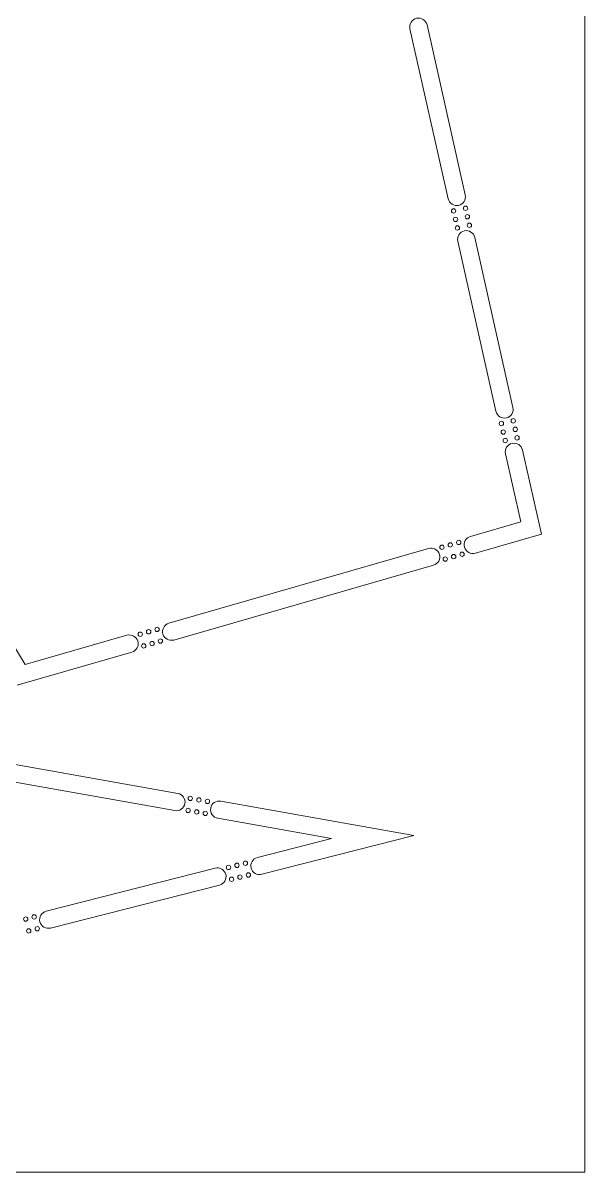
# Model space of a CAD drawing. Header units: inches. Extents: x 16.7 to 31.3, y 1.4 to 10.6.
# Drawn here: x 28.79 to 31.33, y 1.42 to 6.61 of the extents above; entities that cross this region are included whole.
import ezdxf

# ---------------------------------------------------------------- set-up
doc = ezdxf.new("R2010")
doc.units = ezdxf.units.IN
doc.header["$MEASUREMENT"] = 0
doc.layers.add('Visible', color=7, linetype='Continuous', lineweight=0)

# ---------------------------------------------------------------- blocks, each defined once
blk = doc.blocks.new('Block_91')
at = {"layer": 'Visible', "color": 7, "lineweight": 0}
blk.add_open_spline([(30.9733, 4.6672), (30.9685, 4.6884), (30.9819, 4.7095), (31.0031, 4.7143), (31.0243, 4.719), (31.0454, 4.7057), (31.0501, 4.6845)], degree=3, knots=[0, 0, 0, 0, 1, 1, 1, 2, 2, 2, 2], dxfattribs=at)
blk = doc.blocks.new('Block_92')
at = {"layer": 'Visible', "color": 7, "lineweight": 0}
blk.add_circle((30.9546, 4.8043), 0.00984, dxfattribs=at)
blk = doc.blocks.new('Block_93')
at = {"layer": 'Visible', "color": 7, "lineweight": 0}
blk.add_circle((31.0084, 4.8163), 0.00984, dxfattribs=at)
blk = doc.blocks.new('Block_94')
at = {"layer": 'Visible', "color": 7, "lineweight": 0}
blk.add_circle((30.9719, 4.7274), 0.00984, dxfattribs=at)
blk = doc.blocks.new('Block_95')
at = {"layer": 'Visible', "color": 7, "lineweight": 0}
blk.add_circle((31.017, 4.7779), 0.00984, dxfattribs=at)
blk = doc.blocks.new('Block_96')
at = {"layer": 'Visible', "color": 7, "lineweight": 0}
blk.add_circle((30.9633, 4.7658), 0.00984, dxfattribs=at)
blk = doc.blocks.new('Block_97')
at = {"layer": 'Visible', "color": 7, "lineweight": 0}
blk.add_circle((31.0257, 4.7395), 0.00984, dxfattribs=at)
blk = doc.blocks.new('Block_98')
at = {"layer": 'Visible', "color": 7, "lineweight": 0}
blk.add_open_spline([(31.007, 4.8765), (31.0118, 4.8553), (30.9984, 4.8343), (30.9772, 4.8295), (30.956, 4.8247), (30.935, 4.8381), (30.9302, 4.8593)], degree=3, knots=[0, 0, 0, 0, 1, 1, 1, 2, 2, 2, 2], dxfattribs=at)
blk = doc.blocks.new('Block_99')
at = {"layer": 'Visible', "color": 7, "lineweight": 0}
blk.add_line((30.8345, 5.6448), (31.007, 4.8765), dxfattribs=at)
blk = doc.blocks.new('Block_100')
at = {"layer": 'Visible', "color": 7, "lineweight": 0}
blk.add_line((30.6189, 6.6051), (30.7914, 5.8369), dxfattribs=at)
blk = doc.blocks.new('Block_103')
at = {"layer": 'Visible', "color": 7, "lineweight": 0}
blk.add_line((31.0501, 4.6845), (31.1354, 4.3047), dxfattribs=at)
blk = doc.blocks.new('Block_104')
at = {"layer": 'Visible', "color": 7, "lineweight": 0}
blk.add_line((31.0423, 4.3598), (30.9733, 4.6672), dxfattribs=at)
blk = doc.blocks.new('Block_198')
at = {"layer": 'Visible', "color": 7, "lineweight": 0}
blk.add_open_spline([(29.6626, 2.7953), (29.6837, 2.8006), (29.7051, 2.7879), (29.7105, 2.7668), (29.7158, 2.7458), (29.7031, 2.7243), (29.682, 2.719)], degree=3, knots=[0, 0, 0, 0, 1, 1, 1, 2, 2, 2, 2], dxfattribs=at)
blk = doc.blocks.new('Block_199')
at = {"layer": 'Visible', "color": 7, "lineweight": 0}
blk.add_circle((29.7991, 2.8178), 0.00984, dxfattribs=at)
blk = doc.blocks.new('Block_200')
at = {"layer": 'Visible', "color": 7, "lineweight": 0}
blk.add_circle((29.8127, 2.7644), 0.00984, dxfattribs=at)
blk = doc.blocks.new('Block_201')
at = {"layer": 'Visible', "color": 7, "lineweight": 0}
blk.add_circle((29.7228, 2.7984), 0.00984, dxfattribs=at)
blk = doc.blocks.new('Block_202')
at = {"layer": 'Visible', "color": 7, "lineweight": 0}
blk.add_circle((29.7745, 2.7547), 0.00984, dxfattribs=at)
blk = doc.blocks.new('Block_203')
at = {"layer": 'Visible', "color": 7, "lineweight": 0}
blk.add_circle((29.7609, 2.8081), 0.00984, dxfattribs=at)
blk = doc.blocks.new('Block_204')
at = {"layer": 'Visible', "color": 7, "lineweight": 0}
blk.add_circle((29.7364, 2.745), 0.00984, dxfattribs=at)
blk = doc.blocks.new('Block_205')
at = {"layer": 'Visible', "color": 7, "lineweight": 0}
blk.add_open_spline([(29.8728, 2.7675), (29.8517, 2.7622), (29.8303, 2.7749), (29.8249, 2.796), (29.8196, 2.817), (29.8323, 2.8385), (29.8534, 2.8438)], degree=3, knots=[0, 0, 0, 0, 1, 1, 1, 2, 2, 2, 2], dxfattribs=at)
blk = doc.blocks.new('Block_206')
at = {"layer": 'Visible', "color": 7, "lineweight": 0}
blk.add_line((29.682, 2.719), (28.919, 2.5247), dxfattribs=at)
blk = doc.blocks.new('Block_207')
at = {"layer": 'Visible', "color": 7, "lineweight": 0}
blk.add_line((29.8534, 2.8438), (30.1873, 2.9289), dxfattribs=at)
blk = doc.blocks.new('Block_219')
at = {"layer": 'Visible', "color": 7, "lineweight": 0}
blk.add_line((30.1873, 2.9289), (29.674, 3.0205), dxfattribs=at)
blk = doc.blocks.new('Block_221')
at = {"layer": 'Visible', "color": 7, "lineweight": 0}
blk.add_line((28.8996, 2.601), (29.6626, 2.7953), dxfattribs=at)
blk = doc.blocks.new('Block_224')
at = {"layer": 'Visible', "color": 7, "lineweight": 0}
blk.add_line((29.4803, 3.0551), (28.3176, 3.2627), dxfattribs=at)
blk = doc.blocks.new('Block_257')
at = {"layer": 'Visible', "color": 7, "lineweight": 0}
blk.add_open_spline([(30.5421, 6.5879), (30.5373, 6.6091), (30.5507, 6.6301), (30.5719, 6.6349), (30.5931, 6.6397), (30.6142, 6.6263), (30.6189, 6.6051)], degree=3, knots=[0, 0, 0, 0, 1, 1, 1, 2, 2, 2, 2], dxfattribs=at)
blk = doc.blocks.new('Block_329')
at = {"layer": 'Visible', "color": 7, "lineweight": 0}
blk.add_line((28.8048, 3.7148), (29.2644, 3.8473), dxfattribs=at)
blk = doc.blocks.new('Block_330')
at = {"layer": 'Visible', "color": 7, "lineweight": 0}
blk.add_line((30.8153, 4.2944), (31.0423, 4.3598), dxfattribs=at)
blk = doc.blocks.new('Block_331')
at = {"layer": 'Visible', "color": 7, "lineweight": 0}
blk.add_line((29.4535, 3.9018), (30.6262, 4.2399), dxfattribs=at)
blk = doc.blocks.new('Block_332')
at = {"layer": 'Visible', "color": 7, "lineweight": 0}
blk.add_line((28.6658, 3.9447), (28.8048, 3.7148), dxfattribs=at)
blk = doc.blocks.new('Block_334')
at = {"layer": 'Visible', "color": 7, "lineweight": 0}
blk.add_line((30.9302, 4.8593), (30.7577, 5.6275), dxfattribs=at)
blk = doc.blocks.new('Block_339')
at = {"layer": 'Visible', "color": 7, "lineweight": 0}
blk.add_line((30.7146, 5.8196), (30.5421, 6.5879), dxfattribs=at)
blk = doc.blocks.new('Block_396')
at = {"layer": 'Visible', "color": 7, "lineweight": 0}
blk.add_open_spline([(30.6262, 4.2399), (30.6471, 4.2459), (30.6689, 4.2338), (30.6749, 4.2129), (30.681, 4.192), (30.6689, 4.1702), (30.648, 4.1642)], degree=3, knots=[0, 0, 0, 0, 1, 1, 1, 2, 2, 2, 2], dxfattribs=at)
blk = doc.blocks.new('Block_397')
at = {"layer": 'Visible', "color": 7, "lineweight": 0}
blk.add_circle((30.7619, 4.2667), 0.00984, dxfattribs=at)
blk = doc.blocks.new('Block_398')
at = {"layer": 'Visible', "color": 7, "lineweight": 0}
blk.add_circle((30.7771, 4.2137), 0.00984, dxfattribs=at)
blk = doc.blocks.new('Block_399')
at = {"layer": 'Visible', "color": 7, "lineweight": 0}
blk.add_circle((30.6862, 4.2449), 0.00984, dxfattribs=at)
blk = doc.blocks.new('Block_400')
at = {"layer": 'Visible', "color": 7, "lineweight": 0}
blk.add_circle((30.7393, 4.2028), 0.00984, dxfattribs=at)
blk = doc.blocks.new('Block_401')
at = {"layer": 'Visible', "color": 7, "lineweight": 0}
blk.add_circle((30.724, 4.2558), 0.00984, dxfattribs=at)
blk = doc.blocks.new('Block_402')
at = {"layer": 'Visible', "color": 7, "lineweight": 0}
blk.add_circle((30.7015, 4.1919), 0.00984, dxfattribs=at)
blk = doc.blocks.new('Block_403')
at = {"layer": 'Visible', "color": 7, "lineweight": 0}
blk.add_open_spline([(30.8372, 4.2187), (30.8163, 4.2127), (30.7944, 4.2248), (30.7884, 4.2457), (30.7824, 4.2665), (30.7945, 4.2884), (30.8153, 4.2944)], degree=3, knots=[0, 0, 0, 0, 1, 1, 1, 2, 2, 2, 2], dxfattribs=at)
blk = doc.blocks.new('Block_404')
at = {"layer": 'Visible', "color": 7, "lineweight": 0}
blk.add_line((31.1354, 4.3047), (30.8372, 4.2187), dxfattribs=at)
blk = doc.blocks.new('Block_405')
at = {"layer": 'Visible', "color": 7, "lineweight": 0}
blk.add_line((29.2862, 3.7716), (28.7686, 3.6224), dxfattribs=at)
blk = doc.blocks.new('Block_406')
at = {"layer": 'Visible', "color": 7, "lineweight": 0}
blk.add_line((30.648, 4.1642), (29.4753, 3.8261), dxfattribs=at)
blk = doc.blocks.new('Block_437')
at = {"layer": 'Visible', "color": 7, "lineweight": 0}
blk.add_circle((28.8453, 2.5749), 0.00984, dxfattribs=at)
blk = doc.blocks.new('Block_438')
at = {"layer": 'Visible', "color": 7, "lineweight": 0}
blk.add_circle((28.8589, 2.5215), 0.00984, dxfattribs=at)
blk = doc.blocks.new('Block_440')
at = {"layer": 'Visible', "color": 7, "lineweight": 0}
blk.add_circle((28.8207, 2.5118), 0.00984, dxfattribs=at)
blk = doc.blocks.new('Block_441')
at = {"layer": 'Visible', "color": 7, "lineweight": 0}
blk.add_circle((28.8071, 2.5652), 0.00984, dxfattribs=at)
blk = doc.blocks.new('Block_443')
at = {"layer": 'Visible', "color": 7, "lineweight": 0}
blk.add_open_spline([(28.919, 2.5247), (28.8979, 2.5193), (28.8765, 2.532), (28.8712, 2.5531), (28.8658, 2.5742), (28.8785, 2.5956), (28.8996, 2.601)], degree=3, knots=[0, 0, 0, 0, 1, 1, 1, 2, 2, 2, 2], dxfattribs=at)
blk = doc.blocks.new('Block_444')
at = {"layer": 'Visible', "color": 7, "lineweight": 0}
blk.add_line((30.5595, 2.9424), (29.8728, 2.7675), dxfattribs=at)
blk = doc.blocks.new('Block_526')
at = {"layer": 'Visible', "color": 7, "lineweight": 0}
blk.add_open_spline([(29.2644, 3.8473), (29.2853, 3.8533), (29.3071, 3.8412), (29.3131, 3.8203), (29.3191, 3.7995), (29.3071, 3.7776), (29.2862, 3.7716)], degree=3, knots=[0, 0, 0, 0, 1, 1, 1, 2, 2, 2, 2], dxfattribs=at)
blk = doc.blocks.new('Block_527')
at = {"layer": 'Visible', "color": 7, "lineweight": 0}
blk.add_circle((29.4001, 3.8741), 0.00984, dxfattribs=at)
blk = doc.blocks.new('Block_528')
at = {"layer": 'Visible', "color": 7, "lineweight": 0}
blk.add_circle((29.4153, 3.8211), 0.00984, dxfattribs=at)
blk = doc.blocks.new('Block_529')
at = {"layer": 'Visible', "color": 7, "lineweight": 0}
blk.add_circle((29.3244, 3.8523), 0.00984, dxfattribs=at)
blk = doc.blocks.new('Block_530')
at = {"layer": 'Visible', "color": 7, "lineweight": 0}
blk.add_circle((29.3775, 3.8102), 0.00984, dxfattribs=at)
blk = doc.blocks.new('Block_531')
at = {"layer": 'Visible', "color": 7, "lineweight": 0}
blk.add_circle((29.3622, 3.8632), 0.00984, dxfattribs=at)
blk = doc.blocks.new('Block_532')
at = {"layer": 'Visible', "color": 7, "lineweight": 0}
blk.add_circle((29.3397, 3.7993), 0.00984, dxfattribs=at)
blk = doc.blocks.new('Block_533')
at = {"layer": 'Visible', "color": 7, "lineweight": 0}
blk.add_open_spline([(29.4753, 3.8261), (29.4544, 3.8201), (29.4326, 3.8322), (29.4266, 3.8531), (29.4206, 3.874), (29.4326, 3.8958), (29.4535, 3.9018)], degree=3, knots=[0, 0, 0, 0, 1, 1, 1, 2, 2, 2, 2], dxfattribs=at)
blk = doc.blocks.new('Block_572')
at = {"layer": 'Visible', "color": 7, "lineweight": 0}
blk.add_open_spline([(29.4941, 3.1326), (29.5155, 3.1288), (29.5298, 3.1084), (29.5259, 3.087), (29.5221, 3.0656), (29.5017, 3.0513), (29.4803, 3.0551)], degree=3, knots=[0, 0, 0, 0, 1, 1, 1, 2, 2, 2, 2], dxfattribs=at)
blk = doc.blocks.new('Block_573')
at = {"layer": 'Visible', "color": 7, "lineweight": 0}
blk.add_circle((29.6277, 3.0968), 0.00984, dxfattribs=at)
blk = doc.blocks.new('Block_574')
at = {"layer": 'Visible', "color": 7, "lineweight": 0}
blk.add_circle((29.618, 3.0425), 0.00984, dxfattribs=at)
blk = doc.blocks.new('Block_575')
at = {"layer": 'Visible', "color": 7, "lineweight": 0}
blk.add_circle((29.5502, 3.1106), 0.00984, dxfattribs=at)
blk = doc.blocks.new('Block_576')
at = {"layer": 'Visible', "color": 7, "lineweight": 0}
blk.add_circle((29.5792, 3.0495), 0.00984, dxfattribs=at)
blk = doc.blocks.new('Block_577')
at = {"layer": 'Visible', "color": 7, "lineweight": 0}
blk.add_circle((29.5889, 3.1037), 0.00984, dxfattribs=at)
blk = doc.blocks.new('Block_578')
at = {"layer": 'Visible', "color": 7, "lineweight": 0}
blk.add_circle((29.5405, 3.0564), 0.00984, dxfattribs=at)
blk = doc.blocks.new('Block_579')
at = {"layer": 'Visible', "color": 7, "lineweight": 0}
blk.add_open_spline([(29.674, 3.0205), (29.6526, 3.0243), (29.6384, 3.0448), (29.6422, 3.0662), (29.646, 3.0876), (29.6665, 3.1019), (29.6879, 3.098)], degree=3, knots=[0, 0, 0, 0, 1, 1, 1, 2, 2, 2, 2], dxfattribs=at)
blk = doc.blocks.new('Block_580')
at = {"layer": 'Visible', "color": 7, "lineweight": 0}
blk.add_line((29.6879, 3.098), (30.5595, 2.9424), dxfattribs=at)
blk = doc.blocks.new('Block_581')
at = {"layer": 'Visible', "color": 7, "lineweight": 0}
blk.add_line((28.3314, 3.3402), (29.4941, 3.1326), dxfattribs=at)
blk = doc.blocks.new('Block_582')
at = {"layer": 'Visible', "color": 7, "lineweight": 0}
blk.add_open_spline([(30.7577, 5.6275), (30.7529, 5.6488), (30.7663, 5.6698), (30.7875, 5.6746), (30.8087, 5.6793), (30.8298, 5.666), (30.8345, 5.6448)], degree=3, knots=[0, 0, 0, 0, 1, 1, 1, 2, 2, 2, 2], dxfattribs=at)
blk = doc.blocks.new('Block_583')
at = {"layer": 'Visible', "color": 7, "lineweight": 0}
blk.add_circle((30.739, 5.7646), 0.00984, dxfattribs=at)
blk = doc.blocks.new('Block_584')
at = {"layer": 'Visible', "color": 7, "lineweight": 0}
blk.add_circle((30.7928, 5.7766), 0.00984, dxfattribs=at)
blk = doc.blocks.new('Block_585')
at = {"layer": 'Visible', "color": 7, "lineweight": 0}
blk.add_circle((30.7563, 5.6877), 0.00984, dxfattribs=at)
blk = doc.blocks.new('Block_586')
at = {"layer": 'Visible', "color": 7, "lineweight": 0}
blk.add_circle((30.8015, 5.7382), 0.00984, dxfattribs=at)
blk = doc.blocks.new('Block_587')
at = {"layer": 'Visible', "color": 7, "lineweight": 0}
blk.add_circle((30.7477, 5.7262), 0.00984, dxfattribs=at)
blk = doc.blocks.new('Block_588')
at = {"layer": 'Visible', "color": 7, "lineweight": 0}
blk.add_circle((30.8101, 5.6998), 0.00984, dxfattribs=at)
blk = doc.blocks.new('Block_589')
at = {"layer": 'Visible', "color": 7, "lineweight": 0}
blk.add_open_spline([(30.7914, 5.8369), (30.7962, 5.8156), (30.7828, 5.7946), (30.7616, 5.7898), (30.7404, 5.7851), (30.7194, 5.7984), (30.7146, 5.8196)], degree=3, knots=[0, 0, 0, 0, 1, 1, 1, 2, 2, 2, 2], dxfattribs=at)
blk = doc.blocks.new('Block_605')
at = {"layer": 'Visible', "color": 7, "lineweight": 0}
blk.add_line((31.3322, 1.4225), (31.3322, 10.5775), dxfattribs=at)
blk = doc.blocks.new('Block_1088')
at = {"layer": 'Visible', "color": 7, "lineweight": 0}
blk.add_line((16.6678, 1.4225), (31.3322, 1.4225), dxfattribs=at)

msp = doc.modelspace()

# ---------------------------------------------------------------- block references
at = {"layer": 'Visible'}
for name in ['Block_605', 'Block_257', 'Block_100', 'Block_339', 'Block_589', 'Block_583', 'Block_584', 'Block_587', 'Block_586', 'Block_585', 'Block_582', 'Block_588', 'Block_334', 'Block_99', 'Block_98', 'Block_92', 'Block_93', 'Block_95', 'Block_96', 'Block_94', 'Block_97', 'Block_91', 'Block_103', 'Block_104', 'Block_330', 'Block_401', 'Block_397', 'Block_403', 'Block_404', 'Block_331', 'Block_396', 'Block_399', 'Block_400', 'Block_398', 'Block_406', 'Block_402', 'Block_332', 'Block_533', 'Block_329', 'Block_526', 'Block_529', 'Block_531', 'Block_527', 'Block_532', 'Block_530', 'Block_528', 'Block_405', 'Block_581', 'Block_224', 'Block_572', 'Block_575', 'Block_578', 'Block_577', 'Block_573', 'Block_579', 'Block_580', 'Block_576', 'Block_574', 'Block_219', 'Block_207', 'Block_444', 'Block_201', 'Block_203', 'Block_199', 'Block_205', 'Block_221', 'Block_198', 'Block_204', 'Block_202', 'Block_200', 'Block_206', 'Block_443', 'Block_441', 'Block_437', 'Block_440', 'Block_438', 'Block_1088']:
    msp.add_blockref(name, (0, 0), dxfattribs=at)

doc.saveas('drawing.dxf')
